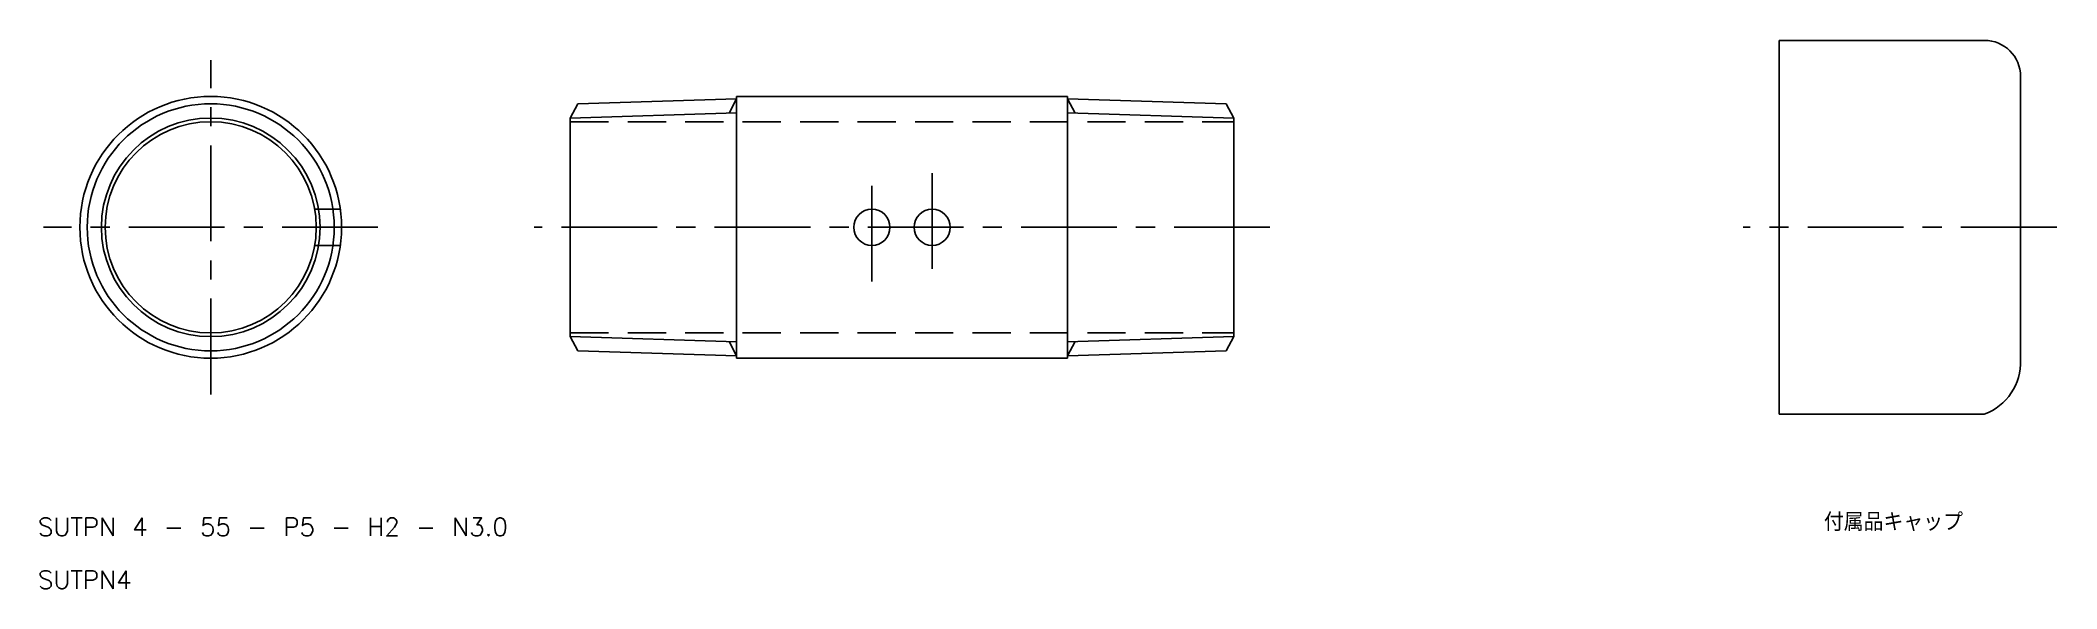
# Model space of a CAD drawing. Extents: x 24 to 191, y 23 to 68.
import ezdxf

# ---------------------------------------------------------------- set-up
doc = ezdxf.new("R2010")
doc.units = 0
doc.header["$LTSCALE"] = 0.25
doc.linetypes.add('CENTER', pattern=[50.8, 31.75, -6.35, 6.35, -6.35])
doc.linetypes.add('DASHED', pattern=[19.05, 12.7, -6.35])
doc.layers.get('0').update_dxf_attribs({"linetype": 'CONTINUOUS'})
doc.layers.add('CENTER', color=1, linetype='CONTINUOUS')
doc.styles.get("Standard").update_dxf_attribs({"font": 'txt.shx', "bigfont": 'bigfont.shx'})

msp = doc.modelspace()

# ---------------------------------------------------------------- linework, layer by layer
for p, q in [((168.1, 68.44), (168.1, 37.44)), ((185.1, 68.44), (168.1, 68.44)), ((188.1, 41.94), (188.1, 65.44)), ((81.65, 63.6), (68.49, 63.18)), ((81.65, 42.09), (81.65, 63.79)), ((81.65, 63.79), (109.1, 63.79)), ((109.1, 42.09), (109.1, 63.79)), ((109.1, 63.6), (122.26, 63.18)), ((67.88, 62), (68.49, 63.18)), ((67.88, 43.88), (67.88, 62)), ((122.88, 62), (122.26, 63.18)), ((122.88, 43.88), (122.88, 62)), ((67.88, 43.88), (68.49, 42.7)), ((122.88, 43.88), (122.26, 42.7)), ((81.65, 42.29), (68.49, 42.7)), ((81.65, 42.09), (109.1, 42.09)), ((109.1, 42.29), (122.26, 42.7)), ((185.1, 37.44), (168.1, 37.44))]:
    msp.add_line(p, q)
at = {"color": 3}
for p, q in [((81.04, 62.41), (81.65, 63.6)), ((109.72, 62.41), (109.1, 63.6)), ((81.65, 62.43), (67.88, 62)), ((109.1, 62.43), (122.88, 62)), ((81.65, 43.45), (67.88, 43.88)), ((81.04, 43.47), (81.65, 42.29)), ((109.1, 43.45), (122.88, 43.88)), ((109.72, 43.47), (109.1, 42.29))]:
    msp.add_line(p, q, dxfattribs=at)
at = {"color": 3, "linetype": 'DASHED'}
for p, q in [((67.88, 61.69), (122.88, 61.69)), ((48.81, 54.44), (46.69, 54.44)), ((48.81, 51.44), (46.69, 51.44)), ((67.88, 44.19), (122.88, 44.19))]:
    msp.add_line(p, q, dxfattribs=at)
for centre, radius in [((38.07, 52.94), 10.85), ((38.07, 52.94), 10.24), ((38.07, 52.94), 8.75), ((92.88, 52.94), 1.5), ((97.88, 52.94), 1.5)]:
    msp.add_circle(centre, radius)
at = {"color": 3}
msp.add_circle((38.07, 52.94), 9.06, dxfattribs=at)
for centre, radius, start, end in [((185.1, 65.44), 3, 0, 90), ((183.5, 41.76), 4.6, 290.3083, 2.3116)]:
    msp.add_arc(centre, radius, start, end)
at = {"layer": 'CENTER', "linetype": 'CENTER'}
for p, q in [((38.07, 39.09), (38.07, 66.79)), ((92.88, 48.44), (92.88, 57.44)), ((97.88, 57.44), (97.88, 48.44)), ((51.92, 52.94), (24.22, 52.94)), ((125.88, 52.94), (64.88, 52.94)), ((191.1, 52.94), (165.1, 52.94))]:
    msp.add_line(p, q, dxfattribs=at)

# ---------------------------------------------------------------- texts
at = {"linetype": 'CONTINUOUS'}
for s, height, p in [('SUTPN 4 - 55 - P5 - H2 - N3.0', 1.4969, (23.75, 27.36)), ('付属品キャップ', 1.497, (171.8, 27.77)), ('SUTPN4', 1.497, (23.75, 22.98))]:
    msp.add_text(s, height=height, dxfattribs=at).set_placement(p)

doc.saveas('drawing.dxf')
